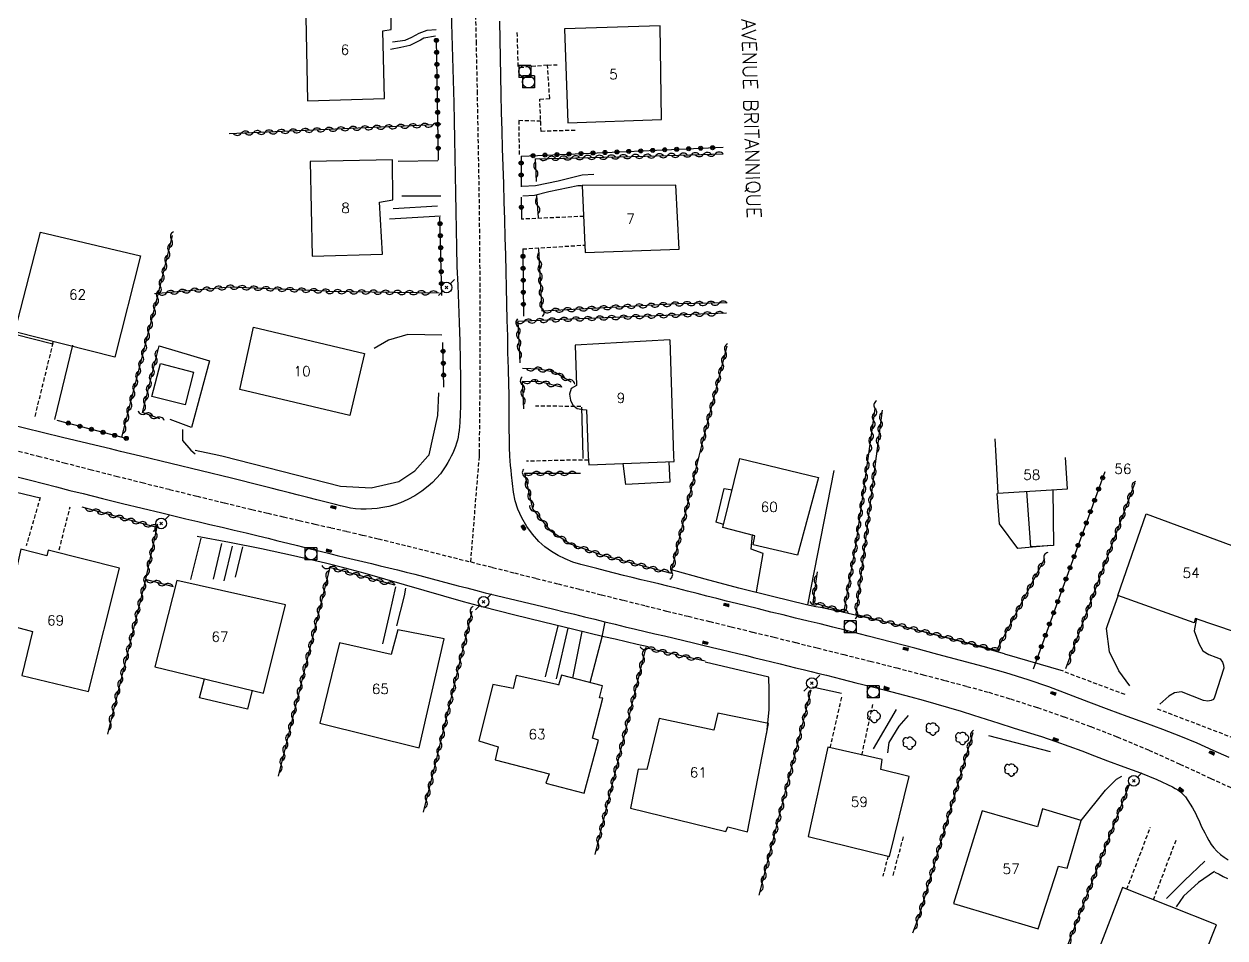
# Model space of a CAD drawing. Header units: millimetres. Extents: x 150997 to 152001, y 151999 to 153001.
# Drawn here: x 151573.2 to 151723.6, y 152110.6 to 152225.1 of the extents above; entities that cross this region are included whole.
import ezdxf
from ezdxf.enums import TextEntityAlignment as Align

# ---------------------------------------------------------------- set-up
doc = ezdxf.new("R2010")
doc.units = ezdxf.units.MM
doc.linetypes.add('DASHED', pattern=[0.75, 0.5, -0.25])
doc.layers.get('0').update_dxf_attribs({"linetype": 'CONTINUOUS'})
for name, color, linetype in [('W0001', 6, 'DASHED'), ('W0014', 7, 'CONTINUOUS'), ('W0017', 7, 'CONTINUOUS'), ('W0101', 7, 'CONTINUOUS'), ('W0104', 1, 'CONTINUOUS'), ('W0112', 1, 'DASHED'), ('W0300', 7, 'CONTINUOUS'), ('W0310', 3, 'CONTINUOUS'), ('W0323', 7, 'CONTINUOUS'), ('W0333', 7, 'CONTINUOUS'), ('W0401', 7, 'CONTINUOUS'), ('W0420', 7, 'CONTINUOUS'), ('W0473', 7, 'CONTINUOUS'), ('W0989', 7, 'CONTINUOUS'), ('W0991', 7, 'CONTINUOUS')]:
    doc.layers.add(name, color=color, linetype=linetype)
doc.styles.get("Standard").update_dxf_attribs({"font": 'romans.shx', "width": 0.85})

# ---------------------------------------------------------------- blocks, each defined once
blk = doc.blocks.new('T420')
for p, q in [((0.75, 0.75), (-0.75, 0.75)), ((-0.75, 0.75), (-0.75, -0.75)), ((0.75, 0.75), (0.75, -0.75)), ((0.75, -0.75), (-0.75, -0.75))]:
    blk.add_line(p, q)
blk.add_ellipse((0, 0), major_axis=(-0.53, 0.53), ratio=1, start_param=3.926991, end_param=10.210176)
blk = doc.blocks.new('T473')
for p, q in [((-0.166667, 0.166667), (0.166667, -0.166667)), ((-0.166667, -0.166667), (0.166667, 0.166667)), ((0.500001, 0.500001), (1.000002, 1.000002)), ((-1.000002, -1.000002), (-0.500001, -0.500001))]:
    blk.add_line(p, q)
blk.add_ellipse((0, 0), major_axis=(0.471405, 0.471405), ratio=1, start_param=5.4977871438, end_param=11.780972451)
blk = doc.blocks.new('T401')
for p, q in [((-0.3, 0.3), (0, 0.3)), ((-0.3, -0.25), (-0.3, 0.3)), ((-0.3, 0.15), (0, 0.15)), ((-0.3, 0), (0, 0)), ((0, 0.3), (0, -0.25)), ((-0.3, -0.15), (0, -0.15)), ((-0.3, -0.25), (-0.3, -0.3)), ((-0.3, -0.3), (0, -0.3)), ((0, -0.3), (0, -0.25))]:
    blk.add_line(p, q)
blk = doc.blocks.new('T300')
for p, q in [((-0.8, 0.51), (-0.86, 0.34)), ((-0.86, 0.34), (-0.86, 0.17)), ((-0.86, 0.17), (-0.74, 0.06)), ((-0.69, 0.63), (-0.8, 0.51)), ((-0.8, -0.06), (-0.74, 0.06)), ((-0.74, 0.06), (-0.69, 0.11)), ((-0.57, 0.69), (-0.69, 0.63)), ((-0.46, 0.69), (-0.57, 0.69)), ((-0.29, 0.63), (-0.46, 0.69)), ((-0.29, 0.63), (-0.17, 0.74)), ((-0.23, 0.57), (-0.29, 0.63)), ((-0.17, 0.74), (-0.06, 0.8)), ((-0.06, 0.8), (0.06, 0.8)), ((0.06, 0.8), (0.23, 0.74)), ((0.23, 0.74), (0.34, 0.63)), ((0.34, 0.63), (0.4, 0.51)), ((0.46, 0.46), (0.34, 0.46)), ((0.4, 0.51), (0.4, 0.46)), ((0.57, 0.4), (0.46, 0.46)), ((0.57, 0.4), (0.69, 0.29)), ((0.69, 0.29), (0.74, 0.17)), ((0.74, 0.06), (0.69, -0.17)), ((0.74, 0.17), (0.74, 0.06)), ((-0.8, -0.17), (-0.8, -0.06)), ((-0.8, -0.23), (-0.8, -0.17)), ((-0.74, -0.34), (-0.8, -0.23)), ((-0.69, -0.4), (-0.74, -0.34)), ((-0.51, -0.46), (-0.69, -0.4)), ((-0.4, -0.46), (-0.51, -0.46)), ((-0.4, -0.46), (-0.34, -0.46)), ((-0.34, -0.46), (-0.34, -0.4)), ((-0.34, -0.51), (-0.34, -0.46)), ((-0.29, -0.63), (-0.34, -0.51)), ((-0.17, -0.74), (-0.29, -0.63)), ((-0.06, -0.8), (-0.17, -0.74)), ((0.06, -0.8), (-0.06, -0.8)), ((0.17, -0.74), (0.06, -0.8)), ((0.23, -0.69), (0.17, -0.74)), ((0.29, -0.46), (0.23, -0.46)), ((0.29, -0.63), (0.23, -0.69)), ((0.46, -0.4), (0.29, -0.46)), ((0.34, -0.51), (0.29, -0.63)), ((0.34, -0.51), (0.34, -0.46)), ((0.57, -0.34), (0.46, -0.4)), ((0.63, -0.29), (0.57, -0.34)), ((0.69, -0.17), (0.63, -0.29))]:
    blk.add_line(p, q)
blk = doc.blocks.new('t310o')
at = {"color": 0, "linetype": 'Continuous'}
for centre, start, end in [((-0.5, 0.38), 216.8699, 323.1304), ((0.5, -0.37), 36.8699, 143.1303)]:
    blk.add_arc(centre, 0.625, start, end, dxfattribs=at)
blk = doc.blocks.new('t323o')
at = {"color": 0, "linetype": 'Continuous'}
for radius in [0.25, 0.15]:
    blk.add_circle((0, 0), radius, dxfattribs=at)

msp = doc.modelspace()

# ---------------------------------------------------------------- linework, layer by layer
at = {"layer": 'W0001'}
for points in [[(151630.2, 152171), (151630.2, 152171.1), (151630.2, 152171.2), (151630.2, 152171.29), (151630.2, 152171.39), (151630.24, 152174.37), (151630.27, 152177.34), (151630.29, 152180.32), (151630.3, 152183.3), (151630.3, 152186.27), (151630.3, 152189.25), (151630.29, 152192.22), (151630.27, 152195.2), (151630.24, 152198.96), (151630.2, 152202.71), (151630.14, 152206.47), (151630.07, 152210.23), (151629.96, 152216.45), (151629.83, 152222.68), (151629.68, 152228.91)], [(151571.04, 152172), (151574.96, 152171)], [(151574.96, 152171), (151578.21, 152170.17), (151581.46, 152169.33), (151584.72, 152168.51), (151587.97, 152167.69), (151591.41, 152166.84), (151594.84, 152165.99), (151598.28, 152165.15), (151601.71, 152164.32), (151603.69, 152163.85), (151605.67, 152163.39), (151607.65, 152162.94), (151609.63, 152162.49), (151611.61, 152162.04), (151613.59, 152161.58), (151615.57, 152161.12), (151617.55, 152160.65), (151620.44, 152159.94), (151623.34, 152159.22), (151626.23, 152158.48), (151629.12, 152157.75)], [(151629.12, 152157.75), (151630.2, 152171)], [(151629.12, 152157.75), (151631.85, 152157.07), (151634.58, 152156.38), (151637.32, 152155.69), (151640.05, 152155), (151642.78, 152154.32), (151645.51, 152153.63), (151648.25, 152152.95), (151650.98, 152152.27), (151653.67, 152151.6), (151656.36, 152150.94), (151659.05, 152150.29), (151661.74, 152149.63), (151664.43, 152148.97), (151667.13, 152148.31), (151669.81, 152147.65), (151672.5, 152146.98), (151675.82, 152146.15), (151679.14, 152145.32), (151682.46, 152144.48), (151685.77, 152143.62), (151688.51, 152142.9), (151691.25, 152142.17), (151693.98, 152141.42), (151696.7, 152140.6), (151700.08, 152139.5), (151703.43, 152138.35), (151706.77, 152137.13), (151710.08, 152135.84), (151714.02, 152134.19), (151717.92, 152132.43), (151721.79, 152130.64), (151725.67, 152128.86)]]:
    msp.add_lwpolyline(points, dxfattribs=at)
at = {"layer": 'W0014'}
for points in [[(151626.61, 152228.04), (151626.74, 152223.78), (151626.87, 152219.51), (151626.98, 152215.25), (151627.03, 152212.99), (151627.08, 152210.72), (151627.12, 152208.46), (151627.16, 152206.19), (151627.2, 152203.93), (151627.24, 152201.67), (151627.28, 152199.4), (151627.33, 152197.14), (151627.39, 152194.78), (151627.48, 152192.43), (151627.57, 152190.08), (151627.66, 152187.73), (151627.74, 152185.37), (151627.8, 152183.02), (151627.84, 152180.66), (151627.83, 152178.31), (151627.82, 152177.28), (151627.8, 152176.26), (151627.74, 152175.23), (151627.65, 152174.21), (151627.6, 152173.81), (151627.54, 152173.4), (151627.46, 152173), (151627.35, 152172.61), (151627.2, 152172.2), (151627.04, 152171.79), (151626.87, 152171.39), (151626.68, 152171)], [(151634.03, 152171), (151633.98, 152172.12), (151633.95, 152173.23), (151633.93, 152174.35), (151633.92, 152175.47), (151633.92, 152176.59), (151633.92, 152177.7), (151633.91, 152178.82), (151633.88, 152179.94), (151633.83, 152181.97), (151633.78, 152183.99), (151633.74, 152186.02), (151633.69, 152188.05), (151633.65, 152190.08), (151633.6, 152192.11), (151633.55, 152194.14), (151633.5, 152196.17), (151633.44, 152198.4), (151633.37, 152200.63), (151633.31, 152202.86), (151633.24, 152205.1), (151633.17, 152207.33), (151633.1, 152209.56), (151633.04, 152211.79), (151632.98, 152214.03), (151632.93, 152216.32), (151632.88, 152218.62), (151632.84, 152220.91), (151632.8, 152223.2), (151632.76, 152225.5)], [(151587.75, 152171), (151586.51, 152171.3), (151585.26, 152171.6), (151584.02, 152171.9), (151582.77, 152172.2), (151578, 152173.36), (151573.23, 152174.52), (151568.46, 152175.68), (151563.69, 152176.84)], [(151626.68, 152171), (151626.46, 152170.59), (151626.23, 152170.19), (151625.99, 152169.79), (151625.74, 152169.41), (151625.31, 152168.81), (151624.84, 152168.25), (151624.33, 152167.72), (151623.78, 152167.23), (151622.97, 152166.61), (151622.12, 152166.05), (151621.23, 152165.56), (151620.3, 152165.14), (151619.59, 152164.89), (151618.86, 152164.7), (151618.12, 152164.56), (151617.38, 152164.46), (151616.71, 152164.39), (151616.04, 152164.36), (151615.36, 152164.36), (151614.69, 152164.41), (151614.05, 152164.5), (151613.41, 152164.64), (151612.79, 152164.8), (151612.16, 152164.95), (151611.01, 152165.23), (151609.85, 152165.52), (151608.7, 152165.81), (151607.56, 152166.11), (151606.41, 152166.42), (151605.26, 152166.72), (151604.11, 152167.01), (151602.96, 152167.3), (151599.16, 152168.24), (151595.36, 152169.17), (151591.56, 152170.08), (151587.75, 152171)], [(151724.1, 152133.25), (151722.09, 152134.15), (151720.07, 152135.04), (151718.03, 152135.89), (151715.8, 152136.77), (151713.55, 152137.6), (151711.3, 152138.41), (151709.05, 152139.23), (151706.53, 152140.19), (151704.01, 152141.16), (151701.49, 152142.11), (151698.94, 152142.99), (151696.13, 152143.85), (151693.3, 152144.65), (151690.46, 152145.41), (151687.62, 152146.17), (151684.72, 152146.94), (151681.81, 152147.71), (151678.9, 152148.46), (151675.99, 152149.2), (151674.44, 152149.59), (151672.89, 152149.98), (151671.35, 152150.35), (151669.8, 152150.73), (151668.25, 152151.11), (151666.7, 152151.48), (151665.15, 152151.86), (151663.6, 152152.25), (151662.38, 152152.55), (151661.15, 152152.86), (151659.93, 152153.17), (151658.7, 152153.48), (151657.48, 152153.8), (151656.25, 152154.11), (151655.02, 152154.42), (151653.8, 152154.72), (151652.69, 152155), (151651.57, 152155.26), (151650.46, 152155.53), (151649.34, 152155.79), (151648.23, 152156.06), (151647.11, 152156.33), (151646, 152156.62), (151644.9, 152156.92), (151643.91, 152157.18), (151642.91, 152157.44), (151641.92, 152157.74), (151640.96, 152158.13), (151640.07, 152158.58), (151639.21, 152159.08), (151638.39, 152159.65), (151637.64, 152160.32), (151636.83, 152161.23), (151636.12, 152162.21), (151635.52, 152163.26), (151635.02, 152164.36), (151634.68, 152165.41), (151634.47, 152166.49), (151634.33, 152167.58), (151634.21, 152168.65), (151634.16, 152169.24), (151634.1, 152169.83), (151634.06, 152170.41), (151634.03, 152171)], [(151575.19, 152165.74), (151565.22, 152168.14)], [(151572.32, 152168.4), (151573.97, 152167.98), (151575.61, 152167.56), (151577.26, 152167.14), (151578.91, 152166.72), (151580.56, 152166.31), (151583.02, 152165.7), (151585.49, 152165.09), (151587.97, 152164.49), (151590.44, 152163.89), (151591.94, 152163.53), (151593.45, 152163.17), (151594.96, 152162.81), (151596.46, 152162.45), (151597.97, 152162.1), (151599.48, 152161.74), (151600.99, 152161.38), (151602.49, 152161.02), (151603.73, 152160.72), (151604.96, 152160.41), (151606.2, 152160.11), (151607.43, 152159.8), (151608.67, 152159.49), (151609.9, 152159.18), (151611.13, 152158.88), (151612.37, 152158.58), (151613.45, 152158.31), (151614.53, 152158.05), (151615.62, 152157.8), (151616.7, 152157.54), (151617.78, 152157.28), (151618.86, 152157.03), (151619.94, 152156.76), (151621.02, 152156.49), (151622.11, 152156.22), (151623.2, 152155.93), (151624.29, 152155.64), (151625.37, 152155.35), (151626.46, 152155.06), (151627.54, 152154.77), (151628.63, 152154.49), (151629.72, 152154.21), (151630.94, 152153.9), (151632.17, 152153.6), (151633.4, 152153.3), (151634.63, 152153.01), (151635.86, 152152.71), (151637.08, 152152.42), (151638.31, 152152.13), (151639.54, 152151.83), (151640.82, 152151.52), (151642.09, 152151.21), (151643.37, 152150.89), (151644.64, 152150.58), (151645.92, 152150.27), (151647.2, 152149.95), (151648.47, 152149.64), (151649.75, 152149.33), (151650.96, 152149.05), (151652.16, 152148.76), (151653.37, 152148.48), (151654.58, 152148.2), (151655.79, 152147.91), (151656.99, 152147.63), (151658.2, 152147.34), (151659.41, 152147.05), (151660.47, 152146.8), (151661.53, 152146.54), (151662.58, 152146.28), (151663.64, 152146.02), (151664.7, 152145.75), (151665.76, 152145.49), (151666.82, 152145.23), (151667.88, 152144.97), (151668.84, 152144.73), (151669.8, 152144.49), (151670.76, 152144.26), (151671.73, 152144.03), (151672.69, 152143.79), (151673.65, 152143.55), (151674.62, 152143.32), (151675.58, 152143.08), (151677.34, 152142.63), (151679.11, 152142.18), (151680.87, 152141.73), (151682.63, 152141.27), (151684.21, 152140.85), (151685.79, 152140.43), (151687.36, 152139.99), (151688.93, 152139.54), (151690.51, 152139.06), (151692.09, 152138.56), (151693.66, 152138.05), (151695.24, 152137.55), (151697.03, 152136.99), (151698.81, 152136.44), (151700.6, 152135.87), (151702.37, 152135.27), (151704, 152134.69), (151705.62, 152134.09), (151707.23, 152133.47), (151708.84, 152132.84), (151710.89, 152132.07), (151712.97, 152131.33), (151715.02, 152130.52), (151717.01, 152129.57), (151717.34, 152129.38), (151717.67, 152129.19), (151717.98, 152128.97), (151718.26, 152128.71), (151718.62, 152128.31), (151718.93, 152127.88), (151719.21, 152127.43), (151719.48, 152126.97), (151719.7, 152126.58), (151719.9, 152126.19), (151720.09, 152125.79), (151720.28, 152125.39), (151720.46, 152124.99), (151720.64, 152124.59), (151720.84, 152124.19), (151721.04, 152123.8), (151721.3, 152123.32), (151721.55, 152122.84), (151721.83, 152122.38), (151722.16, 152121.94), (151722.56, 152121.51), (151723, 152121.12), (151723.47, 152120.76), (151723.95, 152120.42)], [(151651.35, 152147.13), (151649.96, 152147.43), (151648.57, 152147.74), (151647.19, 152148.06), (151645.8, 152148.39), (151642.02, 152149.28), (151638.24, 152150.19), (151634.46, 152151.12), (151630.7, 152152.09), (151628.22, 152152.75), (151625.75, 152153.45), (151623.29, 152154.16), (151620.82, 152154.89), (151618.36, 152155.6), (151615.89, 152156.3), (151613.41, 152156.97), (151610.93, 152157.6), (151606.93, 152158.53), (151602.93, 152159.4), (151598.9, 152160.2), (151594.87, 152160.93)], [(151695.95, 152146.26), (151690.94, 152147.65), (151685.92, 152148.97), (151680.88, 152150.24), (151675.83, 152151.44), (151675.24, 152151.57), (151674.66, 152151.69), (151674.07, 152151.81), (151673.49, 152151.92), (151672.9, 152152.03), (151672.32, 152152.15), (151671.73, 152152.27), (151671.15, 152152.4), (151666.91, 152153.41), (151662.68, 152154.48), (151658.46, 152155.6), (151654.26, 152156.77)], [(151695.95, 152146.26), (151703.32, 152144.12)], [(151666.43, 152143.34), (151658.49, 152145.2)], [(151675.55, 152141.26), (151671.91, 152142.08)], [(151701.7, 152133.96), (151694.01, 152135.97)], [(151722.3, 152118.9), (151722.82, 152118.63), (151723.35, 152118.37), (151723.88, 152118.12)]]:
    msp.add_lwpolyline(points, dxfattribs=at)
at = {"layer": 'W0017'}
for points in [[(151619.33, 152222.92), (151620.91, 152223.13), (151621.73, 152223.47), (151622.67, 152223.97), (151623.67, 152224.37), (151624.8, 152224.45)], [(151624.71, 152223.61), (151623.24, 152223.35), (151622.82, 152223.12), (151621.48, 152222.43), (151620.36, 152222.19), (151619.06, 152221.94)], [(151625, 152208.01), (151620.01, 152207.91)], [(151644.55, 152206.27), (151643.05, 152206.22), (151640.07, 152205.46), (151637.22, 152204.87), (151635.53, 152204.79)], [(151635.64, 152203.63), (151637.11, 152203.7), (151638.89, 152204.17), (151642.51, 152204.91), (151643, 152204.9)], [(151620.49, 152203.6), (151625.36, 152203.62)], [(151624.96, 152202.3), (151619.41, 152201.98)], [(151618.93, 152200.75), (151625.32, 152201.11)], [(151625.51, 152186.17), (151621.23, 152186.23), (151618.81, 152185.55), (151617.01, 152184.47)], [(151577.03, 152175.61), (151579.28, 152184.89)], [(151593, 152174.33), (151593.01, 152172.98), (151594.07, 152171.74), (151594.62, 152171.28)], [(151671.33, 152152.36), (151674.61, 152169.22)], [(151701.74, 152159.83), (151697.62, 152159.43), (151695.33, 152162.52), (151695.03, 152166.32)], [(151664.88, 152154.02), (151665.72, 152158.83), (151664.24, 152159.35), (151664.39, 152161.19)], [(151595.33, 152160.74), (151594.01, 152155.54)], [(151596.91, 152155.6), (151597.93, 152160.08)], [(151599.26, 152159.74), (151598.21, 152155.38)], [(151599.66, 152155.86), (151600.58, 152159.64)], [(151619.7, 152154.65), (151618.93, 152151.28), (151618.08, 152147.48)], [(151619.84, 152149.74), (151620.8, 152153.52), (151621, 152154.45)], [(151711.66, 152142.23), (151710.27, 152144.13), (151709.11, 152146.5), (151708.72, 152149.41), (151708.89, 152149.9), (151710.19, 152153.49)], [(151720.02, 152150.73), (151719.72, 152149.13), (151720.28, 152147.52), (151720.81, 152146.63), (151721.53, 152146.15), (151722.41, 152145.82), (151722.98, 152145.63), (151723.27, 152145.21), (151723.4, 152144.82), (151723.42, 152144.44), (151722.26, 152140.81), (151722.11, 152140.53), (151721.82, 152140.41), (151721.42, 152140.33), (151720.88, 152140.39), (151718.14, 152141.47), (151717.23, 152141.34), (151716.55, 152140.96), (151715.41, 152139.94)], [(151638.49, 152143.36), (151640.07, 152149.73)], [(151641.26, 152149.44), (151639.82, 152143.1)], [(151644.07, 152142.65), (151645.59, 152148.39), (151645.95, 152150.26)], [(151641.89, 152143.2), (151643.08, 152149.02)], [(151666.21, 152136.31), (151666.47, 152139.26), (151666.49, 152141.71), (151666.43, 152143.34)], [(151679.54, 152134.33), (151682.43, 152139.29)], [(151681.36, 152133.83), (151681.51, 152135.15), (151682.75, 152137.18), (151683.92, 152138.53)], [(151705.56, 152125.37), (151708.61, 152129.15), (151709.99, 152130.54), (151710.67, 152130.92)], [(151716.24, 152115.58), (151718.51, 152117.84), (151721.03, 152120.27)], [(151722.27, 152118.96), (151720.23, 152117.58), (151718.39, 152115.87), (151717.47, 152114.54)]]:
    msp.add_lwpolyline(points, dxfattribs=at)
at = {"layer": 'W0101'}
for points in [[(151618.33, 152215.8), (151618.11, 152224.26), (151619.15, 152224.44), (151619.11, 152228.29), (151608.41, 152228.14), (151608.66, 152215.53)], [(151652.85, 152224.92), (151640.85, 152224.54), (151641.28, 152212.76), (151652.99, 152213.16)], [(151619.38, 152203.13), (151619.3, 152208.13), (151609, 152207.9), (151609.25, 152196.05), (151618.08, 152196.31), (151617.71, 152202.8)], [(151654.81, 152204.93), (151643.08, 152204.9), (151643.46, 152196.5), (151655.2, 152196.92)], [(151584.55, 152183.42), (151572.02, 152186.59), (151575.23, 152199.08), (151587.78, 152196.1)], [(151613.97, 152176.09), (151600.2, 152179.37), (151601.93, 152187.18), (151615.83, 152183.86)], [(151670.05, 152158.6), (151664.49, 152159.9), (151664.68, 152161.04), (151660.68, 152162.06), (151662.81, 152170.69), (151672.66, 152168.33)], [(151724.9, 152148.97), (151719.85, 152150.65), (151719.71, 152150.11), (151710.14, 152153.55), (151713.7, 152163.78), (151728.26, 152158.4)], [(151581.25, 152141.53), (151585.14, 152156.99), (151576.19, 152159.21), (151576.03, 152158.53), (151572.76, 152159.34), (151570.68, 152149.98), (151574.25, 152149.03), (151572.91, 152143.51)], [(151603.18, 152141.33), (151605.9, 152152.39), (151592.31, 152155.43), (151589.57, 152144.62)], [(151622.64, 152134.45), (151625.77, 152148.13), (151619.99, 152149.24), (151619.14, 152146.15), (151612.66, 152147.61), (151610.23, 152137.54)], [(151643.33, 152128.78), (151645.12, 152135.42), (151644.38, 152135.68), (151645.65, 152140.7), (151645.24, 152140.73), (151645.6, 152142.25), (151640.5, 152143.56), (151640.11, 152142.33), (151640.11, 152142.36), (151634.8, 152143.52), (151634.42, 152141.91), (151631.87, 152142.41), (151630.14, 152135.33), (151632.57, 152134.61), (151632.19, 152132.96), (151638.92, 152131.22), (151638.52, 152130.05)], [(151663.79, 152123.93), (151666.41, 152137.51), (151660.05, 152138.82), (151659.57, 152136.67), (151652.72, 152138.14), (151651.18, 152131.75), (151650.1, 152131.8), (151649.12, 152126.89), (151661.07, 152124), (151661.31, 152124.57)], [(151684.01, 152130.89), (151680.49, 152131.77), (151680.65, 152132.99), (151673.85, 152134.54), (151671.36, 152123.36), (151681.57, 152120.87)], [(151705.56, 152125.37), (151700.7, 152126.81), (151700.08, 152124.58), (151693.18, 152126.56), (151689.59, 152114.95), (151700.18, 152111.79), (151702.73, 152119.66), (151703.79, 152119.41)], [(151718.39, 152101.89), (151722.52, 152112.31), (151710.73, 152116.97), (151705.67, 152103.83), (151710.11, 152102.17), (151711.07, 152104.63)]]:
    msp.add_lwpolyline(points, close=True, dxfattribs=at)
for points in [[(151654.06, 152185.59), (151642.19, 152184.92), (151642.35, 152179.84), (151642.35, 152179.87), (151641.7, 152179.46), (151641.49, 152178.75), (151641.61, 152178.03), (151641.88, 152177.4), (151642.44, 152176.99), (151643.17, 152176.84), (151643.63, 152176.81), (151643.84, 152171)], [(151654.55, 152171), (151654.07, 152185.56)], [(151694.74, 152173.19), (151694.86, 152171)], [(151643.84, 152171), (151643.89, 152169.91), (151654.57, 152170.33), (151654.55, 152171)], [(151694.86, 152171), (151695.12, 152166.35), (151703.86, 152166.91)], [(151703.86, 152166.91), (151703.59, 152170.84)]]:
    msp.add_lwpolyline(points, dxfattribs=at)
at = {"layer": 'W0104'}
for points in [[(151572.02, 152186.59), (151572.04, 152186.27), (151576.78, 152185.07), (151576.81, 152185.38)], [(151653.93, 152170.3), (151654.05, 152167.73), (151648.55, 152167.47), (151648.21, 152170.08)], [(151660.77, 152162.43), (151659.84, 152162.73), (151660.85, 152166.95), (151661.84, 152166.77)], [(151702, 152166.79), (151702.1, 152159.8), (151699.25, 152159.64), (151698.76, 152166.58)], [(151601.76, 152141.68), (151601.17, 152139.31), (151595.16, 152140.71), (151595.77, 152143.12)]]:
    msp.add_lwpolyline(points, dxfattribs=at)
msp.add_lwpolyline([(151593.34, 152177.43), (151589.2, 152178.49), (151590.26, 152182.6), (151594.4, 152181.54)], close=True, dxfattribs=at)
at = {"layer": 'W0112'}
for points in [[(151634.9, 152224.08), (151635.03, 152219.63)], [(151638.74, 152219.98), (151635.03, 152219.63)], [(151642.2, 152211.81), (151637.93, 152211.69), (151637.76, 152215.74), (151639, 152215.8), (151638.74, 152219.98), (151639.95, 152220.04)], [(151637.88, 152212.95), (151635.12, 152213.04)], [(151635.12, 152213.04), (151635.19, 152208.58)], [(151643.26, 152201.04), (151635.49, 152200.69)], [(151635.65, 152196.96), (151643.42, 152197.45)], [(151574.56, 152175.99), (151576.83, 152185.21)], [(151642.91, 152177.23), (151637.21, 152177.26)], [(151643.86, 152170.49), (151640.83, 152170.48), (151636.1, 152170.36)], [(151575.2, 152165.84), (151573.44, 152159.76)], [(151577.58, 152159.26), (151578.95, 152164.67)], [(151703.52, 152143.98), (151711.16, 152141.12)], [(151674.14, 152134.47), (151675.59, 152140.87)], [(151678.09, 152133.57), (151679.48, 152139.91)], [(151715.07, 152139.37), (151726.03, 152135.18)], [(151711.28, 152116.75), (151714.23, 152124.53)], [(151682.01, 152118.49), (151683.34, 152123.45)], [(151714.61, 152115.43), (151717.5, 152123.05)], [(151681.37, 152120.93), (151680.72, 152118.4)]]:
    msp.add_lwpolyline(points, dxfattribs=at)
at = {"layer": 'W0300'}
for points in [[(151590.09, 152184.82), (151596.42, 152182.95), (151594.14, 152174.61), (151591.48, 152175.59)], [(151623.73, 152171), (151623.89, 152171.19), (151625.01, 152176.08), (151625.14, 152178.94)], [(151594.6, 152171.75), (151597.59, 152171.13), (151598.1, 152171)], [(151598.1, 152171), (151612.81, 152167.25), (151616.64, 152167.02), (151620.13, 152167.81), (151622.13, 152169.17), (151623.73, 152171)]]:
    msp.add_lwpolyline(points, dxfattribs=at)
at = {"layer": 'W0310'}
for points in [[(151624.54, 152212.49), (151598.88, 152211.39)], [(151637.33, 152205.39), (151637.21, 152208.29)], [(151637.24, 152208.26), (151650.94, 152208.57), (151660.73, 152208.86)], [(151637.6, 152200.88), (151637.41, 152203.67)], [(151585.44, 152173.39), (151590.07, 152191.57), (151591.77, 152198.65)], [(151661.1, 152190.19), (151655.1, 152190.08), (151638.06, 152189.18), (151637.65, 152196.98)], [(151625.16, 152191.44), (151611.09, 152191.64), (151611.09, 152191.66), (151599.04, 152192.18), (151589.53, 152191.34)], [(151661.13, 152188.91), (151640.51, 152188.12), (151634.98, 152187.85), (151635.01, 152187.85), (151635.28, 152182.7)], [(151590.2, 152175.66), (151588.01, 152176.49), (151590.09, 152184.82)], [(151657.72, 152171), (151658.16, 152172.85), (151661.21, 152184.79)], [(151641.71, 152180.29), (151639.69, 152181.5), (151637.74, 152181.89), (151635.58, 152182)], [(151640.42, 152179.66), (151637.8, 152180.32), (151635.57, 152180.37), (151635.73, 152176.94)], [(151678.94, 152171), (151679.78, 152176.97)], [(151680.64, 152176.75), (151679.89, 152171)], [(151642.85, 152168.83), (151635.83, 152168.85), (151636.87, 152164.4), (151639.04, 152161.74), (151641.55, 152160.04), (151645.74, 152158.55), (151654.21, 152156.34), (151657.72, 152171)], [(151672.49, 152156.52), (151671.96, 152152.68), (151675.89, 152151.53), (151675.88, 152151.55), (151677.44, 152160.32), (151678.94, 152171)], [(151679.89, 152171), (151677.34, 152151.21), (151695.01, 152146.7), (151700.99, 152158.17)], [(151703.64, 152144.39), (151711.23, 152164.79), (151712.3, 152167.7)], [(151588.41, 152155.59), (151589.85, 152162.11), (151589.82, 152162.08), (151580.45, 152164.6)], [(151619.62, 152154.85), (151611.45, 152157.06), (151611.45, 152157.09), (151604.99, 152130.9)], [(151591.88, 152154.65), (151588.39, 152155.56), (151583.61, 152136.19)], [(151623.18, 152126.41), (151624.72, 152132.46), (151629.29, 152151.59)], [(151658.48, 152145.31), (151650.98, 152147.01), (151650.98, 152146.9), (151644.66, 152121.09)], [(151665.25, 152116), (151670.3, 152135.85), (151671.74, 152141.71)], [(151691.99, 152136.33), (151685.21, 152113.33), (151684.44, 152111.26)], [(151711.54, 152129.73), (151702.07, 152105.05)]]:
    msp.add_lwpolyline(points, dxfattribs=at)
at = {"layer": 'W0323'}
for points in [[(151625.07, 152208.08), (151624.81, 152223.34)], [(151635.43, 152208.57), (151638.48, 152208.71), (151660.71, 152209.7)], [(151635.43, 152208.57), (151635.43, 152204.72)], [(151635.43, 152203.43), (151635.49, 152200.69)], [(151625.49, 152191.12), (151625.26, 152200.96)], [(151635.65, 152196.96), (151635.73, 152188.54)], [(151625.75, 152179.65), (151625.64, 152185.24)], [(151577.27, 152175.52), (151586.07, 152173.21)], [(151708.53, 152169.06), (151699.54, 152144.33)]]:
    msp.add_lwpolyline(points, dxfattribs=at)
at = {"layer": 'W0333'}
for points in [[(151642.97, 152177.13), (151643.14, 152171)], [(151643.14, 152171), (151643.14, 152170.71)]]:
    msp.add_lwpolyline(points, dxfattribs=at)

# ---------------------------------------------------------------- block references
at = {"layer": 'W0300'}
for p in [(151679.66, 152138.39), (151686.99, 152136.82), (151684.09, 152135.04), (151690.7, 152135.64), (151696.83, 152131.68)]:
    msp.add_blockref('T300', p, dxfattribs=at)
at = {"layer": 'W0310'}
for p, rotation in [((151612.37, 152211.97), 182.4559691128731), ((151613.87, 152212.04), 182.4559691128731), ((151615.37, 152212.1), 182.4559691128731), ((151616.86, 152212.16), 182.4559691128731), ((151618.36, 152212.23), 182.4559691128731), ((151619.86, 152212.29), 182.4559691128731), ((151621.36, 152212.36), 182.4559691128731), ((151622.86, 152212.42), 182.4559691128731), ((151624.36, 152212.49), 182.4559691128731), ((151600.38, 152211.46), 182.4559691128731), ((151601.88, 152211.52), 182.4559691128731), ((151603.38, 152211.59), 182.4559691128731), ((151604.88, 152211.65), 182.4559691128731), ((151606.37, 152211.71), 182.4559691128731), ((151607.87, 152211.78), 182.4559691128731), ((151609.37, 152211.84), 182.4559691128731), ((151610.87, 152211.91), 182.4559691128731), ((151637.27, 152206.89), 92.2314308058944), ((151638.74, 152208.3), 1.283431528201648), ((151640.24, 152208.33), 1.283431528201648), ((151641.74, 152208.36), 1.283431528201648), ((151643.24, 152208.4), 1.283431528201648), ((151644.74, 152208.43), 1.283431528201648), ((151646.24, 152208.46), 1.283431528201648), ((151647.74, 152208.5), 1.283431528201648), ((151649.24, 152208.53), 1.283431528201648), ((151650.74, 152208.56), 1.283431528201648), ((151652.24, 152208.61), 1.675833319162296), ((151653.74, 152208.65), 1.675833319162296), ((151655.24, 152208.69), 1.675833319162296), ((151656.74, 152208.74), 1.675833319162296), ((151658.23, 152208.78), 1.675833319162296), ((151659.73, 152208.83), 1.675833319162296), ((151637.5, 152202.38), 93.87817777650955), ((151591.65, 152198.12), 76.44050029838736), ((151591.3, 152196.66), 76.44050029838736), ((151590.94, 152195.2), 76.44050029838736), ((151637.73, 152195.49), 92.96926402736976), ((151590.59, 152193.75), 76.44050029838736), ((151637.81, 152193.99), 92.96926402736976), ((151590.24, 152192.29), 76.44050029838736), ((151637.89, 152192.49), 92.96926402736976), ((151589.88, 152190.83), 75.72595459498257), ((151591.02, 152191.47), 185.0308435838284), ((151592.52, 152191.61), 185.0308435838284), ((151594.01, 152191.74), 185.0308435838284), ((151595.51, 152191.87), 185.0308435838284), ((151597, 152192), 185.0308435838284), ((151598.49, 152192.13), 185.0308435838284), ((151599.99, 152192.14), 177.5335596996738), ((151601.49, 152192.07), 177.5335596996738), ((151602.99, 152192.01), 177.5335596996738), ((151604.49, 152191.95), 177.5335596996738), ((151605.99, 152191.88), 177.5335596996738), ((151607.48, 152191.82), 177.5335596996738), ((151608.98, 152191.75), 177.5335596996738), ((151610.48, 152191.69), 177.5335596996738), ((151611.96, 152191.62), 179.2226452789749), ((151613.46, 152191.6), 179.2226452789749), ((151614.96, 152191.58), 179.2226452789749), ((151616.46, 152191.56), 179.2226452789749), ((151617.96, 152191.54), 179.2226452789749), ((151619.46, 152191.52), 179.2226452789749), ((151620.96, 152191.5), 179.2226452789749), ((151622.45, 152191.48), 179.2226452789749), ((151623.95, 152191.46), 179.2226452789749), ((151637.96, 152190.99), 92.96926402736976), ((151589.51, 152189.38), 75.72595459498257), ((151638.04, 152189.5), 92.96926402736976), ((151643.73, 152189.48), 183.0339685458711), ((151645.23, 152189.56), 183.0339685458711), ((151646.73, 152189.64), 183.0339685458711), ((151648.23, 152189.72), 183.0339685458711), ((151649.72, 152189.8), 183.0339685458711), ((151651.22, 152189.87), 183.0339685458711), ((151652.72, 152189.95), 183.0339685458711), ((151654.22, 152190.03), 183.0339685458711), ((151655.72, 152190.09), 181.0202165995701), ((151657.22, 152190.12), 181.0202165995701), ((151658.72, 152190.14), 181.0202165995701), ((151660.21, 152190.17), 181.0202165995701), ((151589.14, 152187.92), 75.72595459498257), ((151635.04, 152187.19), 273.0781709586411), ((151637.29, 152187.96), 182.7755527738972), ((151638.79, 152188.03), 182.7755527738972), ((151639.24, 152189.24), 183.0339685458711), ((151640.29, 152188.11), 182.7755527738972), ((151640.74, 152189.32), 183.0339685458711), ((151641.79, 152188.17), 182.1925220142881), ((151642.23, 152189.4), 183.0339685458711), ((151643.29, 152188.22), 182.1925220142881), ((151644.78, 152188.28), 182.1925220142881), ((151646.28, 152188.34), 182.1925220142881), ((151647.78, 152188.39), 182.1925220142881), ((151649.28, 152188.45), 182.1925220142881), ((151650.78, 152188.51), 182.1925220142881), ((151652.28, 152188.57), 182.1925220142881), ((151653.78, 152188.62), 182.1925220142881), ((151655.28, 152188.68), 182.1925220142881), ((151656.78, 152188.74), 182.1925220142881), ((151658.27, 152188.8), 182.1925220142881), ((151659.77, 152188.85), 182.1925220142881), ((151588.77, 152186.47), 75.72595459498257), ((151635.79, 152187.89), 182.7755527738972), ((151635.12, 152185.69), 273.0781709586411), ((151588.4, 152185.02), 75.72595459498257), ((151635.2, 152184.2), 273.0781709586411), ((151588.03, 152183.56), 75.72595459498257), ((151589.72, 152183.37), 75.996121539872), ((151661.03, 152184.09), 75.67370700789283), ((151587.66, 152182.11), 75.72595459498257), ((151589.36, 152181.91), 75.996121539872), ((151637.08, 152181.92), 177.0554997008799), ((151660.29, 152181.18), 75.67370700789283), ((151660.66, 152182.63), 75.67370700789283), ((151587.29, 152180.66), 75.72595459498257), ((151589, 152180.46), 75.996121539872), ((151635.59, 152179.93), 272.7833674346519), ((151638.12, 152180.24), 165.9740717317518), ((151638.56, 152181.72), 168.7464387983583), ((151639.99, 152181.32), 149.1534125879361), ((151641.28, 152180.55), 149.1534125879361), ((151659.92, 152179.73), 75.67370700789283), ((151586.92, 152179.2), 75.72595459498257), ((151588.63, 152179), 75.996121539872), ((151635.66, 152178.43), 272.7833674346519), ((151636.63, 152180.35), 178.615941717426), ((151639.57, 152179.87), 165.9740717317518), ((151659.55, 152178.27), 75.67370700789283), ((151586.55, 152177.75), 75.72595459498257), ((151588.27, 152177.55), 75.996121539872), ((151659.18, 152176.82), 75.67370700789283), ((151679.78, 152176.94), 82.01120738290457), ((151586.18, 152176.29), 75.72595459498257), ((151588.39, 152176.34), 159.1466289189677), ((151589.8, 152175.81), 159.1466289189677), ((151658.81, 152175.37), 75.67370700789283), ((151679.57, 152175.46), 82.01120738290457), ((151680.47, 152175.46), 262.6398409014619), ((151585.81, 152174.84), 75.72595459498257), ((151658.43, 152173.91), 75.67370700789283), ((151679.36, 152173.97), 82.01120738290457), ((151680.28, 152173.98), 262.6398409014619), ((151658.07, 152172.46), 76.54981518329555), ((151679.15, 152172.49), 82.01120738290457), ((151680.08, 152172.49), 262.6398409014619), ((151657.41, 152169.71), 76.54981518338118), ((151678.85, 152170.31), 82.01120738281067), ((151679.7, 152169.51), 262.6398409014574), ((151635.94, 152168.38), 283.1405462101632), ((151636.85, 152168.84), 179.9020725418075), ((151638.35, 152168.84), 179.9020725418075), ((151639.85, 152168.84), 179.9020725418075), ((151641.35, 152168.84), 179.9020725418075), ((151657.06, 152168.25), 76.54981518338118), ((151678.64, 152168.83), 82.01120738281067), ((151679.51, 152168.02), 262.6398409014574), ((151636.28, 152166.92), 283.1405462101632), ((151656.71, 152166.79), 76.54981518338118), ((151678.43, 152167.34), 82.01120738281067), ((151679.32, 152166.54), 262.6398409014574), ((151712, 152166.88), 69.71622937864468), ((151636.62, 152165.46), 283.1405462101632), ((151656.36, 152165.33), 76.54981518338118), ((151678.22, 152165.86), 82.01120738281067), ((151679.12, 152165.05), 262.6398409014574), ((151711.48, 152165.48), 69.71622937864468), ((151581.83, 152164.23), 164.9510325033085), ((151583.28, 152163.85), 164.9510325033085), ((151637.13, 152164.08), 309.2061843941716), ((151656.02, 152163.87), 76.54981518338118), ((151678.01, 152164.37), 82.01120738281067), ((151678.93, 152163.56), 262.6398409014574), ((151710.96, 152164.07), 69.61122821090177), ((151584.72, 152163.46), 164.9510325033085), ((151586.17, 152163.07), 164.9510325033085), ((151587.62, 152162.68), 164.9510325033085), ((151589.07, 152162.29), 164.9510325033085), ((151638.08, 152162.92), 309.2061843941716), ((151639.03, 152161.75), 309.2061843941716), ((151655.67, 152162.41), 76.54981518338118), ((151677.8, 152162.89), 82.01120738281067), ((151678.74, 152162.07), 262.6398409014574), ((151710.44, 152162.66), 69.61122821090177), ((151589.7, 152161.45), 77.5800187026654), ((151640.27, 152160.91), 325.9324746606152), ((151655.32, 152160.95), 76.54981518338118), ((151677.6, 152161.4), 82.01120738281067), ((151678.55, 152160.59), 262.6398409014574), ((151709.91, 152161.26), 69.61122821090177), ((151589.38, 152159.98), 77.5800187026654), ((151641.51, 152160.07), 325.9324746606152), ((151642.92, 152159.55), 340.4155391589253), ((151654.97, 152159.49), 76.54981518338118), ((151677.37, 152159.92), 79.91334644794398), ((151678.36, 152159.1), 262.6398409014574), ((151709.39, 152159.85), 69.61122821090177), ((151589.06, 152158.52), 77.5800187026654), ((151644.33, 152159.05), 340.4155391589253), ((151645.74, 152158.55), 345.3686661067927), ((151647.19, 152158.17), 345.3686661067927), ((151648.65, 152157.79), 345.3686661067927), ((151654.62, 152158.04), 76.54981518338118), ((151677.11, 152158.44), 79.91334644794398), ((151678.16, 152157.61), 262.6398409014574), ((151700.93, 152158.05), 62.49838664947053), ((151708.87, 152158.45), 69.61122821090177), ((151588.74, 152157.05), 77.5800187026654), ((151611.45, 152157.06), 164.823765923865), ((151611.09, 152155.66), 256.1476788401882), ((151612.9, 152156.67), 164.823765923865), ((151614.34, 152156.28), 164.823765923865), ((151650.1, 152157.41), 345.3686661067927), ((151651.55, 152157.03), 345.3686661067927), ((151653, 152156.66), 345.3686661067927), ((151654.27, 152156.58), 76.54981518338118), ((151676.85, 152156.96), 79.91334644794398), ((151677.97, 152156.12), 262.6398409014574), ((151700.23, 152156.72), 62.49838664947053), ((151707.82, 152155.63), 69.61122821090177), ((151708.35, 152157.04), 69.61122821090177), ((151588.28, 152155.12), 256.1215438616651), ((151589.41, 152155.29), 165.4199354410577), ((151590.86, 152154.92), 165.4199354410577), ((151610.74, 152154.21), 256.1476788401882), ((151615.79, 152155.89), 164.823765923865), ((151617.24, 152155.49), 164.823765923865), ((151618.69, 152155.1), 164.823765923865), ((151672.28, 152155.04), 262.0932433910991), ((151676.58, 152155.49), 79.91334644794398), ((151677.78, 152154.64), 262.6398409014574), ((151699.54, 152155.39), 62.49838664947053), ((151707.3, 152154.23), 69.61122821090177), ((151587.92, 152153.67), 256.1215438616651), ((151610.38, 152152.75), 256.1476788401882), ((151672.08, 152153.55), 262.0932433910991), ((151676.32, 152154.01), 79.91334644794398), ((151677.59, 152153.15), 262.6398409014574), ((151698.16, 152152.73), 62.49838664947053), ((151698.85, 152154.06), 62.49838664947053), ((151706.78, 152152.82), 69.61122821090177), ((151587.56, 152152.21), 256.1215438616651), ((151610.02, 152151.29), 256.1476788401882), ((151629.19, 152151.19), 76.57916312034186), ((151672.55, 152152.5), 343.6720612138672), ((151673.99, 152152.08), 343.6720612138672), ((151675.43, 152151.66), 343.6720612138672), ((151676.06, 152152.53), 79.91334644794398), ((151677.39, 152151.66), 262.6398409014574), ((151697.46, 152151.4), 62.49838664947053), ((151706.26, 152151.42), 69.61122821090177), ((151587.2, 152150.75), 256.1215438616651), ((151609.66, 152149.84), 256.1476788401882), ((151628.84, 152149.73), 76.57916312034186), ((151678.35, 152150.95), 345.6621304241539), ((151679.81, 152150.58), 345.6621304241539), ((151681.26, 152150.21), 345.6621304241539), ((151696.77, 152150.07), 62.49838664947053), ((151705.73, 152150.01), 69.61122821090177), ((151586.84, 152149.3), 256.1215438616651), ((151609.3, 152148.38), 256.1476788401882), ((151628.5, 152148.27), 76.57916312034186), ((151682.71, 152149.84), 345.6621304241539), ((151684.17, 152149.47), 345.6621304241539), ((151685.62, 152149.1), 345.6621304241539), ((151687.07, 152148.73), 345.6621304241539), ((151696.08, 152148.74), 62.49838664947053), ((151705.21, 152148.6), 69.61122821090177), ((151586.48, 152147.84), 256.1215438616651), ((151608.94, 152146.92), 256.1476788401882), ((151628.15, 152146.81), 76.57916312034186), ((151688.53, 152148.35), 345.6621304241539), ((151689.98, 152147.98), 345.6621304241539), ((151691.43, 152147.61), 345.6621304241539), ((151692.89, 152147.24), 345.6621304241539), ((151695.38, 152147.41), 62.49838664947053), ((151704.69, 152147.2), 69.61122821090177), ((151586.12, 152146.38), 256.1215438616651), ((151608.58, 152145.47), 256.1476788401882), ((151627.8, 152145.35), 76.57916312034186), ((151650.73, 152145.86), 256.241110966511), ((151651.29, 152146.94), 167.2168510847181), ((151652.75, 152146.61), 167.2168510847181), ((151654.22, 152146.27), 167.2168510847181), ((151655.68, 152145.94), 167.2168510847181), ((151694.34, 152146.87), 345.6621304241539), ((151704.17, 152145.79), 69.61122821090177), ((151585.76, 152144.93), 256.1215438616651), ((151608.22, 152144.01), 256.1476788401882), ((151627.45, 152143.89), 76.57916312034186), ((151650.37, 152144.41), 256.241110966511), ((151657.14, 152145.61), 167.2168510847181), ((151585.4, 152143.47), 256.1215438616651), ((151607.86, 152142.55), 256.1476788401882), ((151627.1, 152142.43), 76.57916312034186), ((151650.01, 152142.95), 256.241110966511), ((151584.68, 152140.56), 256.1215438616651), ((151585.04, 152142.02), 256.1215438616651), ((151607.5, 152141.1), 256.1476788401882), ((151626.76, 152140.97), 76.57916312034186), ((151649.66, 152141.49), 256.241110966511), ((151671.5, 152140.72), 76.10434525030381), ((151584.32, 152139.1), 256.1215438616651), ((151607.14, 152139.64), 256.1476788401882), ((151626.41, 152139.51), 76.57916312034186), ((151649.3, 152140.03), 256.241110966511), ((151671.14, 152139.27), 76.10434525030381), ((151583.96, 152137.65), 256.1215438616651), ((151606.79, 152138.19), 256.1476788401882), ((151626.06, 152138.05), 76.57916312034186), ((151648.94, 152138.58), 256.241110966511), ((151670.78, 152137.81), 76.10434525030381), ((151606.43, 152136.73), 256.1476788401882), ((151625.71, 152136.6), 76.57916312034186), ((151648.59, 152137.12), 256.241110966511), ((151670.42, 152136.36), 76.10434525030381), ((151606.07, 152135.27), 256.1476788401882), ((151625.36, 152135.14), 76.57916312034186), ((151648.23, 152135.66), 256.241110966511), ((151670.05, 152134.9), 75.7387220306203), ((151691.8, 152135.67), 253.5666445332198), ((151605.71, 152133.82), 256.1476788401882), ((151625.02, 152133.68), 76.57916312034186), ((151647.87, 152134.21), 256.241110966511), ((151669.68, 152133.45), 75.7387220306203), ((151691.37, 152134.23), 253.5666445332198), ((151605.35, 152132.36), 256.1476788401882), ((151624.66, 152132.22), 75.66283673634587), ((151647.52, 152132.75), 256.241110966511), ((151669.32, 152131.99), 75.7387220306203), ((151690.95, 152132.79), 253.5666445332198), ((151624.29, 152130.77), 75.66283673634587), ((151647.16, 152131.29), 256.241110966511), ((151668.95, 152130.54), 75.7387220306203), ((151690.52, 152131.35), 253.5666445332198), ((151623.92, 152129.31), 75.66283673634587), ((151646.8, 152129.84), 256.241110966511), ((151668.58, 152129.09), 75.7387220306203), ((151690.1, 152129.91), 253.5666445332198), ((151711.2, 152128.86), 249.0209235514381), ((151623.55, 152127.86), 75.66283673634587), ((151646.45, 152128.38), 256.241110966511), ((151668.21, 152127.63), 75.7387220306203), ((151689.25, 152127.04), 253.5666445332198), ((151689.67, 152128.48), 253.5666445332198), ((151710.66, 152127.46), 249.0209235514381), ((151646.09, 152126.92), 256.241110966511), ((151667.84, 152126.18), 75.7387220306203), ((151688.83, 152125.6), 253.5666445332198), ((151710.13, 152126.06), 249.0209235514381), ((151645.38, 152124.01), 256.241110966511), ((151645.73, 152125.46), 256.241110966511), ((151667.47, 152124.73), 75.7387220306203), ((151688.4, 152124.16), 253.5666445332198), ((151709.59, 152124.65), 249.0209235514381), ((151645.02, 152122.55), 256.241110966511), ((151667.1, 152123.27), 75.7387220306203), ((151687.98, 152122.72), 253.5666445332198), ((151709.05, 152123.25), 249.0209235514381), ((151666.73, 152121.82), 75.7387220306203), ((151687.55, 152121.28), 253.5666445332198), ((151708.52, 152121.85), 249.0209235514381), ((151666.36, 152120.36), 75.7387220306203), ((151687.13, 152119.84), 253.5666445332198), ((151707.98, 152120.45), 249.0209235514381), ((151665.99, 152118.91), 75.7387220306203), ((151686.7, 152118.4), 253.5666445332198), ((151707.44, 152119.05), 249.0209235514381), ((151665.62, 152117.46), 75.7387220306203), ((151686.28, 152116.97), 253.5666445332198), ((151706.9, 152117.65), 249.0209235514381), ((151685.86, 152115.53), 253.5666445332198), ((151706.37, 152116.25), 249.0209235514381), ((151685.43, 152114.09), 253.5666445332198), ((151705.83, 152114.85), 249.0209235514381), ((151684.96, 152112.66), 249.7919760400281), ((151704.76, 152112.05), 249.0209235514381), ((151705.29, 152113.45), 249.0209235514381), ((151704.22, 152110.65), 249.0209235514381)]:
    msp.add_blockref('t310o', p, dxfattribs=dict(at, rotation=rotation))
at = {"layer": 'W0323'}
for p, rotation in [((151624.81, 152223.08), 90.96828717954838), ((151624.84, 152221.58), 90.96828717954838), ((151624.87, 152220.08), 90.96828717954838), ((151624.89, 152218.58), 90.96828717954838), ((151624.92, 152217.08), 90.96828717954838), ((151624.94, 152215.58), 90.96828717954838), ((151624.97, 152214.08), 90.96828717954838), ((151624.99, 152212.58), 90.96828717954838), ((151625.02, 152211.08), 90.96828717954838), ((151625.04, 152209.58), 90.96828717954838), ((151645.92, 152209.04), 2.551284408808063), ((151647.42, 152209.11), 2.551284408808063), ((151648.91, 152209.18), 2.551284408808063), ((151650.41, 152209.24), 2.551284408808063), ((151651.91, 152209.31), 2.551284408808063), ((151653.41, 152209.38), 2.551284408808063), ((151654.91, 152209.44), 2.551284408808063), ((151656.41, 152209.51), 2.551284408808063), ((151657.91, 152209.58), 2.551284408808063), ((151659.4, 152209.64), 2.551284408808063), ((151635.43, 152207.72), 269.9702127504177), ((151636.93, 152208.64), 2.737007156898712), ((151638.42, 152208.71), 2.737007156898712), ((151639.92, 152208.78), 2.551284408808063), ((151641.42, 152208.84), 2.551284408808063), ((151642.92, 152208.91), 2.551284408808063), ((151644.42, 152208.98), 2.551284408808063), ((151635.43, 152206.22), 269.9702127504177), ((151635.46, 152202.19), 271.0868380808778), ((151625.27, 152200.12), 91.36309567509285), ((151625.31, 152198.62), 91.36309567509285), ((151625.35, 152197.12), 91.36309567509285), ((151625.38, 152195.62), 91.36309567509285), ((151635.66, 152196.04), 270.6059577246214), ((151625.42, 152194.12), 91.36309567509285), ((151635.67, 152194.54), 270.6059577246214), ((151625.45, 152192.62), 91.36309567509285), ((151635.69, 152193.04), 270.6059577246214), ((151635.7, 152191.54), 270.6059577246214), ((151635.72, 152190.04), 270.6059577246214), ((151625.66, 152184.15), 91.11707489010952), ((151625.69, 152182.65), 91.11707489010952), ((151625.72, 152181.15), 91.11707489010952), ((151578.72, 152175.14), 345.2856051056631), ((151580.17, 152174.75), 345.2856051056631), ((151581.62, 152174.37), 345.2856051056631), ((151583.07, 152173.99), 345.2856051056631), ((151584.53, 152173.61), 345.2856051056631), ((151585.98, 152173.23), 345.2856051056631), ((151707.74, 152166.88), 250.0193905314023), ((151708.25, 152168.29), 250.0193905314023), ((151707.23, 152165.47), 250.0193905314023), ((151706.72, 152164.06), 250.0193905314023), ((151706.2, 152162.65), 250.0193905314023), ((151705.69, 152161.24), 250.0193905314023), ((151705.18, 152159.83), 250.0193905314023), ((151704.67, 152158.43), 250.0193905314023), ((151704.15, 152157.02), 250.0193905314023), ((151703.64, 152155.61), 250.0193905314023), ((151703.13, 152154.2), 250.0193905314023), ((151702.62, 152152.79), 250.0193905314023), ((151702.1, 152151.38), 250.0193905314023), ((151701.59, 152149.97), 250.0193905314023), ((151701.08, 152148.56), 250.0193905314023), ((151700.57, 152147.15), 250.0193905314023), ((151700.05, 152145.74), 250.0193905314023)]:
    msp.add_blockref('t323o', p, dxfattribs=dict(at, rotation=rotation))
at = {"layer": 'W0401'}
for p, rotation in [((151611.97, 152164.74), 76.69361602103258), ((151635.85, 152162.14), 32.23386565666858), ((151611.3, 152159.02), 256.1785018231649), ((151661.17, 152152.51), 75.81459799560862), ((151658.44, 152147.48), 256.5672557001545), ((151683.63, 152147.01), 75.22742029304096), ((151681.12, 152141.78), 255.3900521061353), ((151702.13, 152141.43), 69.63701974041226), ((151702.3, 152135.36), 250.9095777842012), ((151722, 152133.98), 65.9507393245997), ((151717.97, 152129.1), 233.108581674963)]:
    msp.add_blockref('T401', p, dxfattribs=dict(at, rotation=rotation))
at = {"layer": 'W0420'}
for p in [(151635.88, 152219.2), (151636.35, 152217.88), (151609.11, 152158.77), (151676.64, 152149.61), (151679.52, 152141.49)]:
    msp.add_blockref('T420', p, dxfattribs=at)
at = {"layer": 'W0473'}
for p in [(151626.09, 152192.13), (151590.34, 152162.58), (151630.73, 152152.75), (151671.84, 152142.57), (151712.14, 152130.34)]:
    msp.add_blockref('T473', p, dxfattribs=at)

# ---------------------------------------------------------------- texts
at = {"layer": 'W0989'}
msp.add_text('AVENUE BRITANNIQUE   ', height=1.75, rotation=271.6065, dxfattribs=at).set_placement((151663.02, 152225.74))
at = {"layer": 'W0991'}
for s, p in [('6', (151613.36, 152221.91)), ('5', (151646.99, 152218.84)), ('8', (151613.44, 152202.09)), ('7', (151649.14, 152200.72)), ('62', (151579.88, 152191.25)), ('10', (151608, 152181.64)), ('9', (151647.93, 152178.3)), ('58', (151699.37, 152168.67)), ('56', (151710.78, 152169.41)), ('60', (151666.49, 152164.64)), ('54', (151719.33, 152156.38)), ('69', (151577.13, 152150.43)), ('67', (151597.72, 152148.38)), ('65', (151617.8, 152141.84)), ('63', (151637.42, 152136.17)), ('61', (151657.62, 152131.38)), ('59', (151677.78, 152127.7)), ('57', (151696.78, 152119.3))]:
    msp.add_text(s, height=1.25, dxfattribs=at).set_placement(p, align=Align.MIDDLE_CENTER)

doc.saveas('drawing.dxf')
